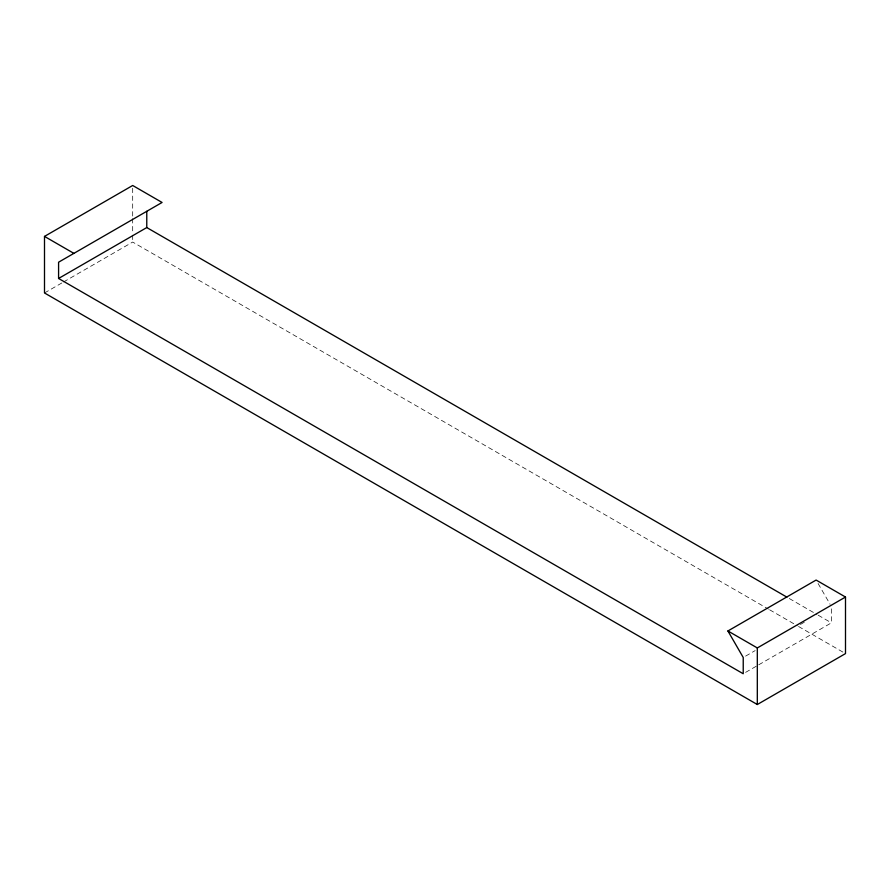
<?xml version="1.0" encoding="UTF-8"?>
<svg xmlns="http://www.w3.org/2000/svg" width="890" height="890" viewBox="0 0 890 890"><rect width="100%" height="100%" fill="white"/><g stroke="black" fill="none" stroke-linecap="round" stroke-linejoin="round"><path stroke-width="0.67" stroke-dasharray="4.45 3.34" d="M44.5 292.966L62.378 282.653M63.568 281.963L132.688 242.058L768.437 609.105M745.62 656.108L755.154 650.612M800.433 624.469L805.194 621.71M745.62 672.373L757.535 665.498M758.725 664.808L831.416 622.844L831.416 607.926M789.297 598.525L816.976 614.5M818.177 615.201L831.416 622.844M769.639 609.806L797.34 625.792M798.541 626.482L845.5 653.594M818.099 583.517L830.081 604.265M132.688 188.246L132.688 217.227M132.688 218.606L132.688 233.781M132.688 235.16L132.688 242.058"/><path stroke-width="1.33" d="M44.5 236.406L132.688 185.487L162.08 202.464L58.584 262.205L58.584 278.47L743.228 673.752L743.228 657.488L727.92 630.966L816.108 580.058L845.5 597.034L845.5 653.594L757.312 704.513L44.5 292.966L44.5 236.406L73.892 253.372M58.584 278.47L146.772 227.562L786.894 597.134M727.92 630.966L757.312 647.942L845.5 597.034M757.312 647.942L757.312 704.513M146.772 211.297L146.772 227.562"/></g></svg>
